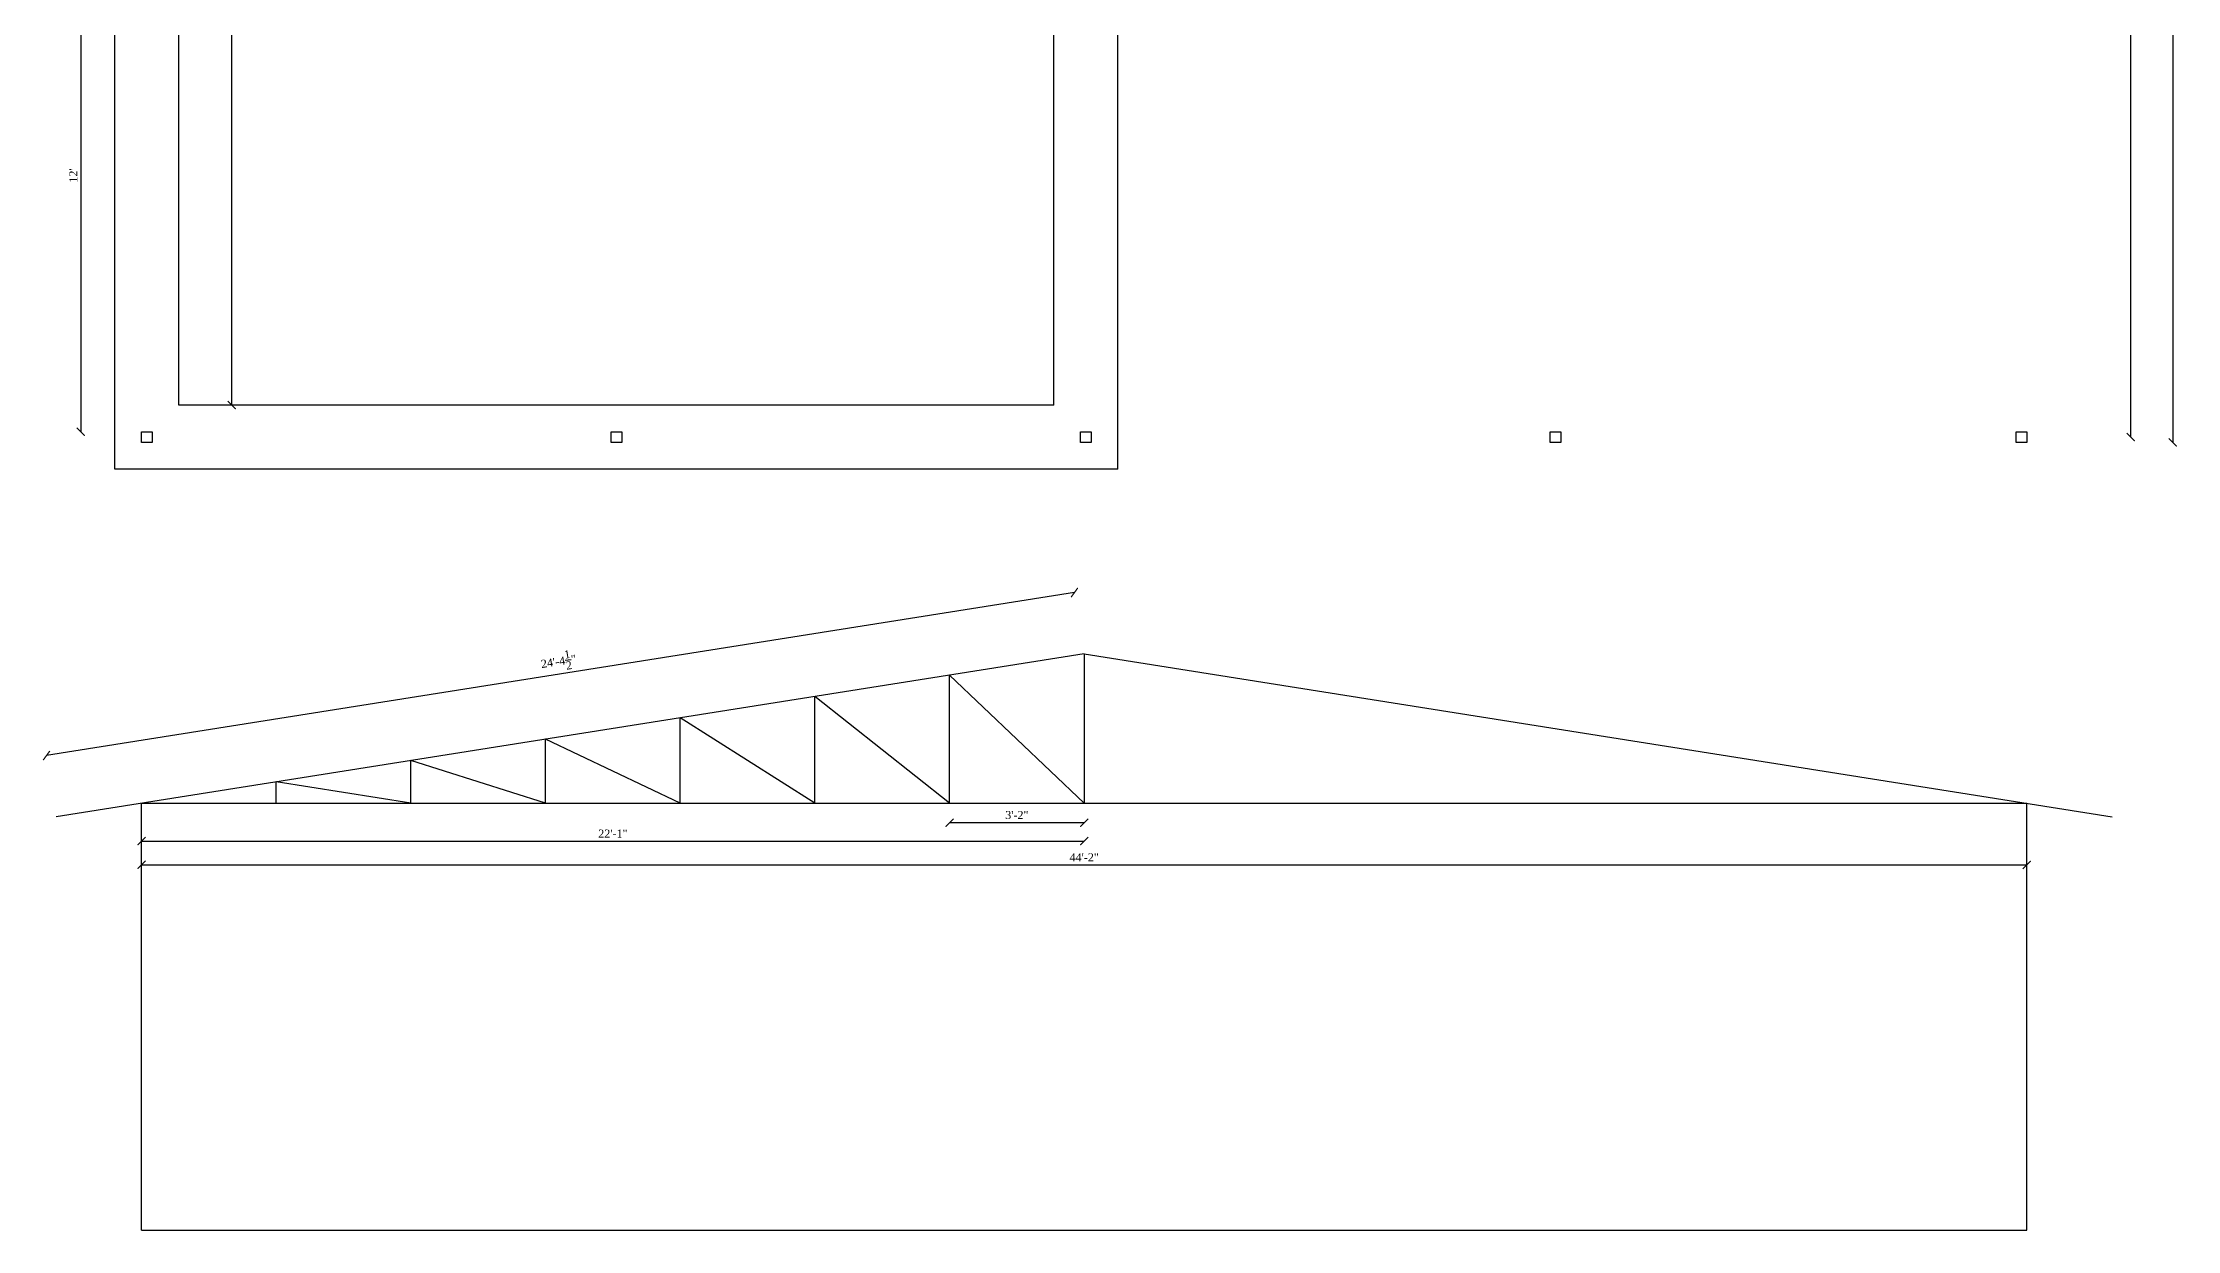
# Model space of a CAD drawing. Header units: inches. Extents: x 61049 to 63592, y -4986 to -4062.
# Drawn here: x 61798 to 62398, y -4986 to -4652 of the extents above; entities that cross this region are included whole.
import ezdxf

# ---------------------------------------------------------------- set-up
doc = ezdxf.new("R2010")
doc.units = ezdxf.units.IN
doc.header["$MEASUREMENT"] = 0
doc.layers.add('ELEVATION', color=6, linetype='Continuous', lineweight=30)
doc.styles.get("Standard").update_dxf_attribs({"font": 'times.ttf'})
doc.dimstyles.get("Standard").update_dxf_attribs({"dimtxt": 2.25, "dimasz": 2.25, "dimexe": 0.18, "dimexo": 0.0625, "dimgap": 1, "dimtad": 1, "dimdec": 1, "dimzin": 0, "dimdsep": 46, "dimlunit": 4, "dimtxsty": 'Standard', "dimblk": 'ARCHTICK', "dimcen": 0.09, "dimse1": 1, "dimse2": 1, "dimadec": 0, "dimazin": 0, "dimtfac": 1, "dimtdec": 1, "dimtofl": 0, "dimtmove": 0, "dimatfit": 3, "dimldrblk": 'ARCHTICK', "dimfxl": 1, "dimtolj": 1, "dimtzin": 0, "dimarcsym": 0})

# ---------------------------------------------------------------- blocks, each defined once
blk = doc.blocks.new('_ArchTick')
at = {"color": 0, "linetype": 'ByBlock', "const_width": 0.15}
blk.add_lwpolyline([(-0.5, -0.5), (0.5, 0.5)], dxfattribs=at)
blk = doc.blocks.new('*D672')
at = {"layer": 'Defpoints', "color": 0, "transparency": 16777216}
for p in [(61826.14, -4617.77), (61809.07, -4761.77), (61826.14, -4761.77)]:
    blk.add_point(p, dxfattribs=at)
at = {"layer": 'ELEVATION', "color": 0, "lineweight": -2, "transparency": 16777216}
blk.add_line((61809.07, -4617.77), (61809.07, -4761.77), dxfattribs=at)
at = {"layer": 'ELEVATION', "color": 0, "lineweight": -2, "transparency": 16777216, "xscale": 2.25, "yscale": 2.25, "zscale": 2.25}
for p, rotation in [((61809.07, -4617.77), 90), ((61809.07, -4761.77), 270)]:
    blk.add_blockref('_ArchTick', p, dxfattribs=dict(at, rotation=rotation))
at = {"layer": 'ELEVATION', "color": 0, "transparency": 16777216, "insert": (61806.95, -4689.77), "char_height": 2.25, "attachment_point": 5, "rotation": 90}
blk.add_mtext("\\A1;12'", dxfattribs=at)
blk = doc.blocks.new('*D696')
at = {"layer": 'Defpoints', "color": 0, "transparency": 16777216}
for p in [(62091.14, -4824.16), (61799.41, -4852.76), (61802.14, -4869.97)]:
    blk.add_point(p, dxfattribs=at)
at = {"layer": 'ELEVATION', "color": 0, "lineweight": -2, "transparency": 16777216}
blk.add_line((62088.41, -4806.96), (61799.41, -4852.76), dxfattribs=at)
at = {"layer": 'ELEVATION', "color": 0, "lineweight": -2, "transparency": 16777216, "xscale": 2.25, "yscale": 2.25, "zscale": 2.25}
for p, rotation in [((62088.41, -4806.96), 9.005931656395632), ((61799.41, -4852.76), 189.0059316563956)]:
    blk.add_blockref('_ArchTick', p, dxfattribs=dict(at, rotation=rotation))
at = {"layer": 'ELEVATION', "color": 0, "transparency": 16777216, "insert": (61943.35, -4826.29), "char_height": 2.25, "attachment_point": 5, "rotation": 9.00593}
blk.add_mtext('\\A1;24\'-4{\\H1x;\\S1/2;}"', dxfattribs=at)
blk = doc.blocks.new('*D697')
at = {"layer": 'Defpoints', "color": 0, "transparency": 16777216}
for p in [(61826.14, -4866.16), (62356.14, -4866.16), (62356.14, -4883.48)]:
    blk.add_point(p, dxfattribs=at)
at = {"layer": 'ELEVATION', "color": 0, "lineweight": -2, "transparency": 16777216}
blk.add_line((61826.14, -4883.48), (62356.14, -4883.48), dxfattribs=at)
at = {"layer": 'ELEVATION', "color": 0, "lineweight": -2, "transparency": 16777216, "xscale": 2.25, "yscale": 2.25, "zscale": 2.25, "rotation": 180}
blk.add_blockref('_ArchTick', (61826.14, -4883.48), dxfattribs=at)
at = {"layer": 'ELEVATION', "color": 0, "lineweight": -2, "transparency": 16777216, "xscale": 2.25, "yscale": 2.25, "zscale": 2.25}
blk.add_blockref('_ArchTick', (62356.14, -4883.48), dxfattribs=at)
at = {"layer": 'ELEVATION', "color": 0, "transparency": 16777216, "insert": (62091.14, -4881.36), "char_height": 2.25, "attachment_point": 5}
blk.add_mtext('\\A1;44\'-2"', dxfattribs=at)
blk = doc.blocks.new('*D698')
at = {"layer": 'Defpoints', "color": 0, "transparency": 16777216}
for p in [(62356.14, -4333.27), (62385.41, -4333.27), (62356.14, -4763.27)]:
    blk.add_point(p, dxfattribs=at)
at = {"layer": 'ELEVATION', "color": 0, "lineweight": -2, "transparency": 16777216}
blk.add_line((62385.41, -4763.27), (62385.41, -4333.27), dxfattribs=at)
at = {"layer": 'ELEVATION', "color": 0, "lineweight": -2, "transparency": 16777216, "xscale": 2.25, "yscale": 2.25, "zscale": 2.25}
for p, rotation in [((62385.41, -4333.27), 90), ((62385.41, -4763.27), 270)]:
    blk.add_blockref('_ArchTick', p, dxfattribs=dict(at, rotation=rotation))
at = {"layer": 'ELEVATION', "color": 0, "transparency": 16777216, "insert": (62383.27, -4548.27), "char_height": 2.25, "attachment_point": 5, "rotation": 90}
blk.add_mtext('\\A1;35\'-10"', dxfattribs=at)
blk = doc.blocks.new('*D699')
at = {"layer": 'Defpoints', "color": 0, "transparency": 16777216}
for p in [(62053.28, -4866.16), (62091.14, -4866.16), (62053.28, -4871.63)]:
    blk.add_point(p, dxfattribs=at)
at = {"layer": 'ELEVATION', "color": 0, "lineweight": -2, "transparency": 16777216}
blk.add_line((62091.14, -4871.63), (62053.28, -4871.63), dxfattribs=at)
at = {"layer": 'ELEVATION', "color": 0, "lineweight": -2, "transparency": 16777216, "xscale": 2.25, "yscale": 2.25, "zscale": 2.25, "rotation": 180}
blk.add_blockref('_ArchTick', (62053.28, -4871.63), dxfattribs=at)
at = {"layer": 'ELEVATION', "color": 0, "lineweight": -2, "transparency": 16777216, "xscale": 2.25, "yscale": 2.25, "zscale": 2.25}
blk.add_blockref('_ArchTick', (62091.14, -4871.63), dxfattribs=at)
at = {"layer": 'ELEVATION', "color": 0, "transparency": 16777216, "insert": (62072.21, -4869.48), "char_height": 2.25, "attachment_point": 5}
blk.add_mtext('\\A1;3\'-2"', dxfattribs=at)
blk = doc.blocks.new('*D700')
at = {"layer": 'Defpoints', "color": 0, "transparency": 16777216}
for p in [(61826.14, -4866.16), (62091.14, -4866.16), (62091.14, -4876.8)]:
    blk.add_point(p, dxfattribs=at)
at = {"layer": 'ELEVATION', "color": 0, "lineweight": -2, "transparency": 16777216}
blk.add_line((61826.14, -4876.8), (62091.14, -4876.8), dxfattribs=at)
at = {"layer": 'ELEVATION', "color": 0, "lineweight": -2, "transparency": 16777216, "xscale": 2.25, "yscale": 2.25, "zscale": 2.25, "rotation": 180}
blk.add_blockref('_ArchTick', (61826.14, -4876.8), dxfattribs=at)
at = {"layer": 'ELEVATION', "color": 0, "lineweight": -2, "transparency": 16777216, "xscale": 2.25, "yscale": 2.25, "zscale": 2.25}
blk.add_blockref('_ArchTick', (62091.14, -4876.8), dxfattribs=at)
at = {"layer": 'ELEVATION', "color": 0, "transparency": 16777216, "insert": (61958.64, -4874.68), "char_height": 2.25, "attachment_point": 5}
blk.add_mtext('\\A1;22\'-1"', dxfattribs=at)
blk = doc.blocks.new('*D701')
at = {"layer": 'Defpoints', "color": 0, "transparency": 16777216}
for p in [(62356.14, -4331.77), (62356.14, -4764.77), (62397.23, -4764.77)]:
    blk.add_point(p, dxfattribs=at)
at = {"layer": 'ELEVATION', "color": 0, "lineweight": -2, "transparency": 16777216}
blk.add_line((62397.23, -4331.77), (62397.23, -4764.77), dxfattribs=at)
at = {"layer": 'ELEVATION', "color": 0, "lineweight": -2, "transparency": 16777216, "xscale": 2.25, "yscale": 2.25, "zscale": 2.25}
for p, rotation in [((62397.23, -4331.77), 90), ((62397.23, -4764.77), 270)]:
    blk.add_blockref('_ArchTick', p, dxfattribs=dict(at, rotation=rotation))
at = {"layer": 'ELEVATION', "color": 0, "transparency": 16777216, "insert": (62395.09, -4548.27), "char_height": 2.25, "attachment_point": 5, "rotation": 90}
blk.add_mtext('\\A1;36\'-1"', dxfattribs=at)
blk = doc.blocks.new('*D707')
at = {"layer": 'Defpoints', "color": 0, "transparency": 16777216}
for p in [(61836.64, -4342.27), (61851.48, -4342.27), (61836.64, -4754.27)]:
    blk.add_point(p, dxfattribs=at)
at = {"layer": 'ELEVATION', "color": 0, "lineweight": -2, "transparency": 16777216}
blk.add_line((61851.48, -4754.27), (61851.48, -4342.27), dxfattribs=at)
at = {"layer": 'ELEVATION', "color": 0, "lineweight": -2, "transparency": 16777216, "xscale": 2.25, "yscale": 2.25, "zscale": 2.25}
for p, rotation in [((61851.48, -4342.27), 90), ((61851.48, -4754.27), 270)]:
    blk.add_blockref('_ArchTick', p, dxfattribs=dict(at, rotation=rotation))
at = {"layer": 'ELEVATION', "color": 0, "transparency": 16777216, "insert": (61849.34, -4548.27), "char_height": 2.25, "attachment_point": 5, "rotation": 90}
blk.add_mtext('\\A1;34\'-4"', dxfattribs=at)

msp = doc.modelspace()

# ---------------------------------------------------------------- linework, layer by layer
at = {"layer": 'ELEVATION'}
for p, q in [((61818.64, -4772.27), (61818.64, -4324.27)), ((61836.64, -4754.27), (61836.64, -4342.27)), ((62082.64, -4754.27), (62082.64, -4610.27)), ((62100.64, -4772.27), (62100.64, -4628.27)), ((62082.64, -4754.27), (61836.64, -4754.27)), ((62100.64, -4772.27), (61818.64, -4772.27)), ((62091.14, -4824.16), (61802.14, -4869.97)), ((62091.14, -4824.16), (62380.14, -4869.97)), ((62091.14, -4824.16), (62091.14, -4866.16)), ((62053.28, -4866.16), (62053.28, -4830.16)), ((62091.14, -4866.16), (62053.28, -4830.16)), ((62015.43, -4866.16), (62015.43, -4836.16)), ((62053.28, -4866.16), (62015.43, -4836.16)), ((61977.57, -4866.16), (61977.57, -4842.16)), ((62015.43, -4866.16), (61977.57, -4842.16)), ((61939.71, -4866.16), (61939.71, -4848.16)), ((61977.57, -4866.16), (61939.71, -4848.16)), ((61901.85, -4866.16), (61901.85, -4854.16)), ((61939.71, -4866.16), (61901.85, -4854.16)), ((61864, -4866.16), (61864, -4860.16)), ((61901.85, -4866.16), (61864, -4860.16)), ((61826.14, -4866.16), (62356.14, -4866.16)), ((61826.14, -4986.16), (61826.14, -4866.16)), ((61826.14, -4866.16), (62091.14, -4866.16)), ((62356.14, -4986.16), (62356.14, -4866.16)), ((61826.14, -4986.16), (62356.14, -4986.16))]:
    msp.add_line(p, q, dxfattribs=at)
for points in [[(61826.14, -4761.77), (61829.14, -4761.77), (61829.14, -4764.77), (61826.14, -4764.77)], [(61958.14, -4761.77), (61961.14, -4761.77), (61961.14, -4764.77), (61958.14, -4764.77)], [(62090.14, -4761.77), (62093.14, -4761.77), (62093.14, -4764.77), (62090.14, -4764.77)], [(62222.14, -4761.77), (62225.14, -4761.77), (62225.14, -4764.77), (62222.14, -4764.77)], [(62353.14, -4761.77), (62356.14, -4761.77), (62356.14, -4764.77), (62353.14, -4764.77)]]:
    msp.add_lwpolyline(points, close=True, dxfattribs=at)
for p in [(61864, -4866.16), (61901.85, -4866.16), (61939.71, -4866.16), (61977.57, -4866.16), (62015.43, -4866.16), (62053.28, -4866.16)]:
    msp.add_point(p, dxfattribs=at)

# ---------------------------------------------------------------- dimensions: what is measured, and where the dimension line sits
for base, p1, p2, picture, middle in [((62397.23, -4764.77), (62356.14, -4331.77), (62356.14, -4764.77), '*D701', (62395.09, -4548.27)), ((62385.41, -4333.27), (62356.14, -4763.27), (62356.14, -4333.27), '*D698', (62383.27, -4548.27)), ((61851.48, -4342.27), (61836.64, -4754.27), (61836.64, -4342.27), '*D707', (61849.34, -4548.27))]:
    dim = msp.add_linear_dim(base=base, p1=p1, p2=p2, angle=90, dimstyle='Standard', dxfattribs=at)
    dim.commit()
    dim.dimension.update_dxf_attribs({"geometry": picture, "text_midpoint": middle})
dim = msp.add_linear_dim(base=(61809.07, -4761.77), p1=(61826.14, -4617.77), p2=(61826.14, -4761.77), angle=90, dimstyle='Standard', override={"dimtmove": 1}, dxfattribs=at)
dim.commit()
dim.dimension.update_dxf_attribs({"geometry": '*D672', "text_midpoint": (61806.95, -4689.77)})
dim = msp.add_aligned_dim(p1=(62091.14, -4824.16), p2=(61802.14, -4869.97), distance=-17.42, dimstyle='Standard', dxfattribs=at)
dim.commit()
dim.dimension.update_dxf_attribs({"geometry": '*D696', "text_midpoint": (61943.35, -4826.29)})
for base, p1, p2, picture, middle in [((62356.14, -4883.48), (61826.14, -4866.16), (62356.14, -4866.16), '*D697', (62091.14, -4881.36)), ((62091.14, -4876.8), (61826.14, -4866.16), (62091.14, -4866.16), '*D700', (61958.64, -4874.68)), ((62053.28, -4871.63), (62091.14, -4866.16), (62053.28, -4866.16), '*D699', (62072.21, -4869.48))]:
    dim = msp.add_linear_dim(base=base, p1=p1, p2=p2, dimstyle='Standard', dxfattribs=at)
    dim.commit()
    dim.dimension.update_dxf_attribs({"geometry": picture, "text_midpoint": middle})

doc.saveas('drawing.dxf')
